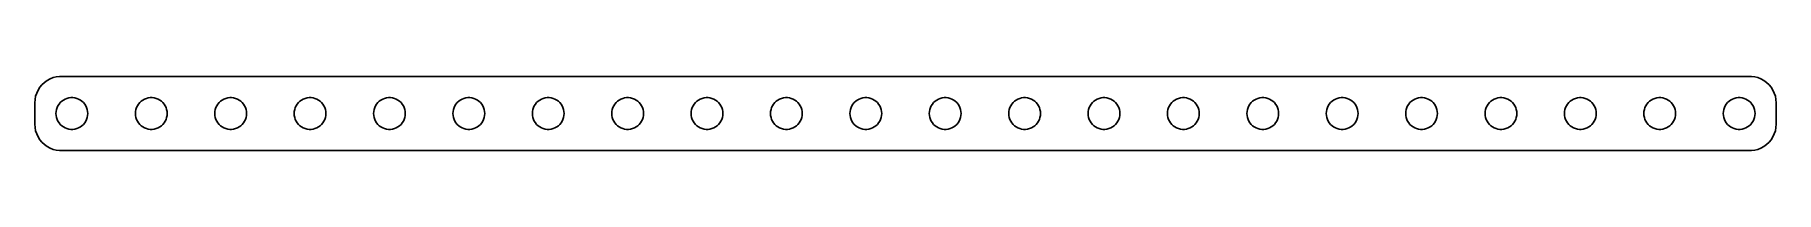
# Model space of a CAD drawing. Header units: metres. Extents: x -164 to 164, y 17 to 31.
import ezdxf

# ---------------------------------------------------------------- set-up
doc = ezdxf.new("R2010")
doc.units = ezdxf.units.M

msp = doc.modelspace()

# ---------------------------------------------------------------- linework, layer by layer
for p, q in [((-162.687, 29.8526), (-163.145, 29.4227)), ((-162.179, 30.2216), (-162.687, 29.8526)), ((-161.629, 30.5241), (-162.179, 30.2216)), ((-161.045, 30.7553), (-161.629, 30.5241)), ((-160.437, 30.9114), (-161.045, 30.7553)), ((-159.814, 30.9901), (-160.437, 30.9114)), ((159.814, 30.9901), (-159.814, 30.9901)), ((160.437, 30.9114), (159.814, 30.9901)), ((161.045, 30.7553), (160.437, 30.9114)), ((161.629, 30.5241), (161.045, 30.7553)), ((162.179, 30.2216), (161.629, 30.5241)), ((162.687, 29.8526), (162.179, 30.2216)), ((163.145, 29.4227), (162.687, 29.8526)), ((-164.461, 26.6267), (-164.5, 26)), ((-164.343, 27.2434), (-164.461, 26.6267)), ((-164.149, 27.8406), (-164.343, 27.2434)), ((-163.882, 28.4088), (-164.149, 27.8406)), ((-163.545, 28.9389), (-163.882, 28.4088)), ((-163.145, 29.4227), (-163.545, 28.9389)), ((-159.412, 26.3115), (-159.107, 26.533)), ((-159.107, 26.533), (-158.777, 26.7145)), ((-158.777, 26.7145), (-158.427, 26.8532)), ((-158.427, 26.8532), (-158.062, 26.9469)), ((-158.062, 26.9469), (-157.688, 26.9941)), ((-157.688, 26.9941), (-157.312, 26.9941)), ((-157.312, 26.9941), (-156.938, 26.9469)), ((-156.938, 26.9469), (-156.573, 26.8532)), ((-156.573, 26.8532), (-156.223, 26.7145)), ((-156.223, 26.7145), (-155.893, 26.533)), ((-155.893, 26.533), (-155.588, 26.3115)), ((-144.412, 26.3115), (-144.107, 26.533)), ((-144.107, 26.533), (-143.777, 26.7145)), ((-143.777, 26.7145), (-143.427, 26.8532)), ((-143.427, 26.8532), (-143.062, 26.9469)), ((-143.062, 26.9469), (-142.688, 26.9941)), ((-142.688, 26.9941), (-142.312, 26.9941)), ((-142.312, 26.9941), (-141.938, 26.9469)), ((-141.938, 26.9469), (-141.573, 26.8532)), ((-141.573, 26.8532), (-141.223, 26.7145)), ((-141.223, 26.7145), (-140.893, 26.533)), ((-140.893, 26.533), (-140.588, 26.3115)), ((-129.412, 26.3115), (-129.107, 26.533)), ((-129.107, 26.533), (-128.777, 26.7145)), ((-128.777, 26.7145), (-128.427, 26.8532)), ((-128.427, 26.8532), (-128.062, 26.9469)), ((-128.062, 26.9469), (-127.688, 26.9941)), ((-127.688, 26.9941), (-127.312, 26.9941)), ((-127.312, 26.9941), (-126.938, 26.9469)), ((-126.938, 26.9469), (-126.573, 26.8532)), ((-126.573, 26.8532), (-126.223, 26.7145)), ((-126.223, 26.7145), (-125.893, 26.533)), ((-125.893, 26.533), (-125.588, 26.3115)), ((-114.412, 26.3115), (-114.107, 26.533)), ((-114.107, 26.533), (-113.777, 26.7145)), ((-113.777, 26.7145), (-113.427, 26.8532)), ((-113.427, 26.8532), (-113.062, 26.9469)), ((-113.062, 26.9469), (-112.688, 26.9941)), ((-112.688, 26.9941), (-112.312, 26.9941)), ((-112.312, 26.9941), (-111.938, 26.9469)), ((-111.938, 26.9469), (-111.573, 26.8532)), ((-111.573, 26.8532), (-111.223, 26.7145)), ((-111.223, 26.7145), (-110.893, 26.533)), ((-110.893, 26.533), (-110.588, 26.3115)), ((-99.4123, 26.3115), (-99.1075, 26.533)), ((-99.1075, 26.533), (-98.7773, 26.7145)), ((-98.7773, 26.7145), (-98.427, 26.8532)), ((-98.427, 26.8532), (-98.0621, 26.9469)), ((-98.0621, 26.9469), (-97.6884, 26.9941)), ((-97.6884, 26.9941), (-97.3116, 26.9941)), ((-97.3116, 26.9941), (-96.9379, 26.9469)), ((-96.9379, 26.9469), (-96.573, 26.8532)), ((-96.573, 26.8532), (-96.2227, 26.7145)), ((-96.2227, 26.7145), (-95.8925, 26.533)), ((-95.8925, 26.533), (-95.5877, 26.3115)), ((-84.4123, 26.3115), (-84.1075, 26.533)), ((-84.1075, 26.533), (-83.7773, 26.7145)), ((-83.7773, 26.7145), (-83.427, 26.8532)), ((-83.427, 26.8532), (-83.0621, 26.9469)), ((-83.0621, 26.9469), (-82.6884, 26.9941)), ((-82.6884, 26.9941), (-82.3116, 26.9941)), ((-82.3116, 26.9941), (-81.9379, 26.9469)), ((-81.9379, 26.9469), (-81.573, 26.8532)), ((-81.573, 26.8532), (-81.2227, 26.7145)), ((-81.2227, 26.7145), (-80.8925, 26.533)), ((-80.8925, 26.533), (-80.5877, 26.3115)), ((-69.4123, 26.3115), (-69.1075, 26.533)), ((-69.1075, 26.533), (-68.7773, 26.7145)), ((-68.7773, 26.7145), (-68.427, 26.8532)), ((-68.427, 26.8532), (-68.0621, 26.9469)), ((-68.0621, 26.9469), (-67.6884, 26.9941)), ((-67.6884, 26.9941), (-67.3116, 26.9941)), ((-67.3116, 26.9941), (-66.9379, 26.9469)), ((-66.9379, 26.9469), (-66.573, 26.8532)), ((-66.573, 26.8532), (-66.2227, 26.7145)), ((-66.2227, 26.7145), (-65.8925, 26.533)), ((-65.8925, 26.533), (-65.5877, 26.3115)), ((-54.4123, 26.3115), (-54.1075, 26.533)), ((-54.1075, 26.533), (-53.7773, 26.7145)), ((-53.7773, 26.7145), (-53.427, 26.8532)), ((-53.427, 26.8532), (-53.0621, 26.9469)), ((-53.0621, 26.9469), (-52.6884, 26.9941)), ((-52.6884, 26.9941), (-52.3116, 26.9941)), ((-52.3116, 26.9941), (-51.9379, 26.9469)), ((-51.9379, 26.9469), (-51.5729, 26.8532)), ((-51.5729, 26.8532), (-51.2227, 26.7145)), ((-51.2227, 26.7145), (-50.8925, 26.533)), ((-50.8925, 26.533), (-50.5877, 26.3115)), ((-39.4123, 26.3115), (-39.1075, 26.533)), ((-39.1075, 26.533), (-38.7773, 26.7145)), ((-38.7773, 26.7145), (-38.427, 26.8532)), ((-38.427, 26.8532), (-38.0621, 26.9469)), ((-38.0621, 26.9469), (-37.6884, 26.9941)), ((-37.6884, 26.9941), (-37.3116, 26.9941)), ((-37.3116, 26.9941), (-36.9379, 26.9469)), ((-36.9379, 26.9469), (-36.5729, 26.8532)), ((-36.5729, 26.8532), (-36.2227, 26.7145)), ((-36.2227, 26.7145), (-35.8925, 26.533)), ((-35.8925, 26.533), (-35.5877, 26.3115)), ((-24.4123, 26.3115), (-24.1075, 26.533)), ((-24.1075, 26.533), (-23.7773, 26.7145)), ((-23.7773, 26.7145), (-23.427, 26.8532)), ((-23.427, 26.8532), (-23.0621, 26.9469)), ((-23.0621, 26.9469), (-22.6884, 26.9941)), ((-22.6884, 26.9941), (-22.3116, 26.9941)), ((-22.3116, 26.9941), (-21.9379, 26.9469)), ((-21.9379, 26.9469), (-21.5729, 26.8532)), ((-21.5729, 26.8532), (-21.2227, 26.7145)), ((-21.2227, 26.7145), (-20.8925, 26.533)), ((-20.8925, 26.533), (-20.5877, 26.3115)), ((-9.41226, 26.3115), (-9.10747, 26.533)), ((-9.10747, 26.533), (-8.77733, 26.7145)), ((-8.77733, 26.7145), (-8.42705, 26.8532)), ((-8.42705, 26.8532), (-8.06213, 26.9469)), ((-8.06213, 26.9469), (-7.68837, 26.9941)), ((-7.68837, 26.9941), (-7.31161, 26.9941)), ((-7.31161, 26.9941), (-6.93785, 26.9469)), ((-6.93785, 26.9469), (-6.57294, 26.8532)), ((-6.57294, 26.8532), (-6.22266, 26.7145)), ((-6.22266, 26.7145), (-5.89252, 26.533)), ((-5.89252, 26.533), (-5.58772, 26.3115)), ((5.58772, 26.3115), (5.89252, 26.533)), ((5.89252, 26.533), (6.22266, 26.7145)), ((6.22266, 26.7145), (6.57294, 26.8532)), ((6.57294, 26.8532), (6.93785, 26.9469)), ((6.93785, 26.9469), (7.31161, 26.9941)), ((7.31161, 26.9941), (7.68837, 26.9941)), ((7.68837, 26.9941), (8.06213, 26.9469)), ((8.06213, 26.9469), (8.42705, 26.8532)), ((8.42705, 26.8532), (8.77733, 26.7145)), ((8.77733, 26.7145), (9.10747, 26.533)), ((9.10747, 26.533), (9.41226, 26.3115)), ((20.5877, 26.3115), (20.8925, 26.533)), ((20.8925, 26.533), (21.2227, 26.7145)), ((21.2227, 26.7145), (21.5729, 26.8532)), ((21.5729, 26.8532), (21.9379, 26.9469)), ((21.9379, 26.9469), (22.3116, 26.9941)), ((22.3116, 26.9941), (22.6884, 26.9941)), ((22.6884, 26.9941), (23.0621, 26.9469)), ((23.0621, 26.9469), (23.427, 26.8532)), ((23.427, 26.8532), (23.7773, 26.7145)), ((23.7773, 26.7145), (24.1075, 26.533)), ((24.1075, 26.533), (24.4123, 26.3115)), ((35.5877, 26.3115), (35.8925, 26.533)), ((35.8925, 26.533), (36.2227, 26.7145)), ((36.2227, 26.7145), (36.5729, 26.8532)), ((36.5729, 26.8532), (36.9379, 26.9469)), ((36.9379, 26.9469), (37.3116, 26.9941)), ((37.3116, 26.9941), (37.6884, 26.9941)), ((37.6884, 26.9941), (38.0621, 26.9469)), ((38.0621, 26.9469), (38.427, 26.8532)), ((38.427, 26.8532), (38.7773, 26.7145)), ((38.7773, 26.7145), (39.1075, 26.533)), ((39.1075, 26.533), (39.4123, 26.3115)), ((50.5877, 26.3115), (50.8925, 26.533)), ((50.8925, 26.533), (51.2227, 26.7145)), ((51.2227, 26.7145), (51.5729, 26.8532)), ((51.5729, 26.8532), (51.9379, 26.9469)), ((51.9379, 26.9469), (52.3116, 26.9941)), ((52.3116, 26.9941), (52.6884, 26.9941)), ((52.6884, 26.9941), (53.0621, 26.9469)), ((53.0621, 26.9469), (53.427, 26.8532)), ((53.427, 26.8532), (53.7773, 26.7145)), ((53.7773, 26.7145), (54.1075, 26.533)), ((54.1075, 26.533), (54.4123, 26.3115)), ((65.5877, 26.3115), (65.8925, 26.533)), ((65.8925, 26.533), (66.2227, 26.7145)), ((66.2227, 26.7145), (66.573, 26.8532)), ((66.573, 26.8532), (66.9379, 26.9469)), ((66.9379, 26.9469), (67.3116, 26.9941)), ((67.3116, 26.9941), (67.6884, 26.9941)), ((67.6884, 26.9941), (68.0621, 26.9469)), ((68.0621, 26.9469), (68.427, 26.8532)), ((68.427, 26.8532), (68.7773, 26.7145)), ((68.7773, 26.7145), (69.1075, 26.533)), ((69.1075, 26.533), (69.4123, 26.3115)), ((80.5877, 26.3115), (80.8925, 26.533)), ((80.8925, 26.533), (81.2227, 26.7145)), ((81.2227, 26.7145), (81.573, 26.8532)), ((81.573, 26.8532), (81.9379, 26.9469)), ((81.9379, 26.9469), (82.3116, 26.9941)), ((82.3116, 26.9941), (82.6884, 26.9941)), ((82.6884, 26.9941), (83.0621, 26.9469)), ((83.0621, 26.9469), (83.427, 26.8532)), ((83.427, 26.8532), (83.7773, 26.7145)), ((83.7773, 26.7145), (84.1075, 26.533)), ((84.1075, 26.533), (84.4123, 26.3115)), ((95.5877, 26.3115), (95.8925, 26.533)), ((95.8925, 26.533), (96.2227, 26.7145)), ((96.2227, 26.7145), (96.573, 26.8532)), ((96.573, 26.8532), (96.9379, 26.9469)), ((96.9379, 26.9469), (97.3116, 26.9941)), ((97.3116, 26.9941), (97.6884, 26.9941)), ((97.6884, 26.9941), (98.0621, 26.9469)), ((98.0621, 26.9469), (98.427, 26.8532)), ((98.427, 26.8532), (98.7773, 26.7145)), ((98.7773, 26.7145), (99.1075, 26.533)), ((99.1075, 26.533), (99.4123, 26.3115)), ((110.588, 26.3115), (110.893, 26.533)), ((110.893, 26.533), (111.223, 26.7145)), ((111.223, 26.7145), (111.573, 26.8532)), ((111.573, 26.8532), (111.938, 26.9469)), ((111.938, 26.9469), (112.312, 26.9941)), ((112.312, 26.9941), (112.688, 26.9941)), ((112.688, 26.9941), (113.062, 26.9469)), ((113.062, 26.9469), (113.427, 26.8532)), ((113.427, 26.8532), (113.777, 26.7145)), ((113.777, 26.7145), (114.107, 26.533)), ((114.107, 26.533), (114.412, 26.3115)), ((125.588, 26.3115), (125.893, 26.533)), ((125.893, 26.533), (126.223, 26.7145)), ((126.223, 26.7145), (126.573, 26.8532)), ((126.573, 26.8532), (126.938, 26.9469)), ((126.938, 26.9469), (127.312, 26.9941)), ((127.312, 26.9941), (127.688, 26.9941)), ((127.688, 26.9941), (128.062, 26.9469)), ((128.062, 26.9469), (128.427, 26.8532)), ((128.427, 26.8532), (128.777, 26.7145)), ((128.777, 26.7145), (129.107, 26.533)), ((129.107, 26.533), (129.412, 26.3115)), ((140.588, 26.3115), (140.893, 26.533)), ((140.893, 26.533), (141.223, 26.7145)), ((141.223, 26.7145), (141.573, 26.8532)), ((141.573, 26.8532), (141.938, 26.9469)), ((141.938, 26.9469), (142.312, 26.9941)), ((142.312, 26.9941), (142.688, 26.9941)), ((142.688, 26.9941), (143.062, 26.9469)), ((143.062, 26.9469), (143.427, 26.8532)), ((143.427, 26.8532), (143.777, 26.7145)), ((143.777, 26.7145), (144.107, 26.533)), ((144.107, 26.533), (144.412, 26.3115)), ((155.588, 26.3115), (155.893, 26.533)), ((155.893, 26.533), (156.223, 26.7145)), ((156.223, 26.7145), (156.573, 26.8532)), ((156.573, 26.8532), (156.938, 26.9469)), ((156.938, 26.9469), (157.312, 26.9941)), ((157.312, 26.9941), (157.688, 26.9941)), ((157.688, 26.9941), (158.062, 26.9469)), ((158.062, 26.9469), (158.427, 26.8532)), ((158.427, 26.8532), (158.777, 26.7145)), ((158.777, 26.7145), (159.107, 26.533)), ((159.107, 26.533), (159.412, 26.3115)), ((163.545, 28.9389), (163.145, 29.4227)), ((163.882, 28.4088), (163.545, 28.9389)), ((164.149, 27.8406), (163.882, 28.4088)), ((164.343, 27.2434), (164.149, 27.8406)), ((164.461, 26.6267), (164.343, 27.2434)), ((164.5, 26), (164.461, 26.6267)), ((-164.5, 26), (-164.5, 22)), ((-160.5, 24), (-160.476, 24.376)), ((-160.476, 23.624), (-160.5, 24)), ((-160.476, 24.376), (-160.406, 24.7461)), ((-160.406, 23.2539), (-160.476, 23.624)), ((-160.406, 24.7461), (-160.289, 25.1044)), ((-160.289, 22.8956), (-160.406, 23.2539)), ((-160.289, 25.1044), (-160.129, 25.4453)), ((-160.129, 25.4453), (-159.927, 25.7634)), ((-159.927, 25.7634), (-159.687, 26.0536)), ((-159.687, 26.0536), (-159.412, 26.3115)), ((-155.588, 26.3115), (-155.313, 26.0536)), ((-155.313, 26.0536), (-155.073, 25.7634)), ((-155.073, 25.7634), (-154.871, 25.4453)), ((-154.871, 25.4453), (-154.711, 25.1044)), ((-154.711, 25.1044), (-154.594, 24.7461)), ((-154.594, 23.2539), (-154.711, 22.8956)), ((-154.594, 24.7461), (-154.524, 24.376)), ((-154.524, 23.624), (-154.594, 23.2539)), ((-154.524, 24.376), (-154.5, 24)), ((-154.5, 24), (-154.524, 23.624)), ((-145.5, 24), (-145.476, 24.376)), ((-145.476, 23.624), (-145.5, 24)), ((-145.476, 24.376), (-145.406, 24.7461)), ((-145.406, 23.2539), (-145.476, 23.624)), ((-145.406, 24.7461), (-145.289, 25.1044)), ((-145.289, 22.8956), (-145.406, 23.2539)), ((-145.289, 25.1044), (-145.129, 25.4453)), ((-145.129, 25.4453), (-144.927, 25.7634)), ((-144.927, 25.7634), (-144.687, 26.0536)), ((-144.687, 26.0536), (-144.412, 26.3115)), ((-140.588, 26.3115), (-140.313, 26.0536)), ((-140.313, 26.0536), (-140.073, 25.7634)), ((-140.073, 25.7634), (-139.871, 25.4453)), ((-139.871, 25.4453), (-139.711, 25.1044)), ((-139.711, 25.1044), (-139.594, 24.7461)), ((-139.594, 23.2539), (-139.711, 22.8956)), ((-139.594, 24.7461), (-139.524, 24.376)), ((-139.524, 23.624), (-139.594, 23.2539)), ((-139.524, 24.376), (-139.5, 24)), ((-139.5, 24), (-139.524, 23.624)), ((-130.5, 24), (-130.476, 24.376)), ((-130.476, 23.624), (-130.5, 24)), ((-130.476, 24.376), (-130.406, 24.7461)), ((-130.406, 23.2539), (-130.476, 23.624)), ((-130.406, 24.7461), (-130.289, 25.1044)), ((-130.289, 22.8956), (-130.406, 23.2539)), ((-130.289, 25.1044), (-130.129, 25.4453)), ((-130.129, 25.4453), (-129.927, 25.7634)), ((-129.927, 25.7634), (-129.687, 26.0536)), ((-129.687, 26.0536), (-129.412, 26.3115)), ((-125.588, 26.3115), (-125.313, 26.0536)), ((-125.313, 26.0536), (-125.073, 25.7634)), ((-125.073, 25.7634), (-124.871, 25.4453)), ((-124.871, 25.4453), (-124.711, 25.1044)), ((-124.711, 25.1044), (-124.594, 24.7461)), ((-124.594, 23.2539), (-124.711, 22.8956)), ((-124.594, 24.7461), (-124.524, 24.376)), ((-124.524, 23.624), (-124.594, 23.2539)), ((-124.524, 24.376), (-124.5, 24)), ((-124.5, 24), (-124.524, 23.624)), ((-115.5, 24), (-115.476, 24.376)), ((-115.476, 23.624), (-115.5, 24)), ((-115.476, 24.376), (-115.406, 24.7461)), ((-115.406, 23.2539), (-115.476, 23.624)), ((-115.406, 24.7461), (-115.289, 25.1044)), ((-115.289, 22.8956), (-115.406, 23.2539)), ((-115.289, 25.1044), (-115.129, 25.4453)), ((-115.129, 25.4453), (-114.927, 25.7634)), ((-114.927, 25.7634), (-114.687, 26.0536)), ((-114.687, 26.0536), (-114.412, 26.3115)), ((-110.588, 26.3115), (-110.313, 26.0536)), ((-110.313, 26.0536), (-110.073, 25.7634)), ((-110.073, 25.7634), (-109.871, 25.4453)), ((-109.871, 25.4453), (-109.711, 25.1044)), ((-109.711, 25.1044), (-109.594, 24.7461)), ((-109.594, 23.2539), (-109.711, 22.8956)), ((-109.594, 24.7461), (-109.524, 24.376)), ((-109.524, 23.624), (-109.594, 23.2539)), ((-109.524, 24.376), (-109.5, 24)), ((-109.5, 24), (-109.524, 23.624)), ((-100.5, 24), (-100.476, 24.376)), ((-100.476, 23.624), (-100.5, 24)), ((-100.476, 24.376), (-100.406, 24.7461)), ((-100.406, 23.2539), (-100.476, 23.624)), ((-100.406, 24.7461), (-100.289, 25.1044)), ((-100.289, 22.8956), (-100.406, 23.2539)), ((-100.289, 25.1044), (-100.129, 25.4453)), ((-100.129, 25.4453), (-99.927, 25.7634)), ((-99.927, 25.7634), (-99.6869, 26.0536)), ((-99.6869, 26.0536), (-99.4123, 26.3115)), ((-95.5877, 26.3115), (-95.3131, 26.0536)), ((-95.3131, 26.0536), (-95.073, 25.7634)), ((-95.073, 25.7634), (-94.8711, 25.4453)), ((-94.8711, 25.4453), (-94.7107, 25.1044)), ((-94.7107, 25.1044), (-94.5943, 24.7461)), ((-94.5943, 23.2539), (-94.7107, 22.8956)), ((-94.5943, 24.7461), (-94.5237, 24.376)), ((-94.5237, 23.624), (-94.5943, 23.2539)), ((-94.5237, 24.376), (-94.5, 24)), ((-94.5, 24), (-94.5237, 23.624)), ((-85.5, 24), (-85.4763, 24.376)), ((-85.4763, 23.624), (-85.5, 24)), ((-85.4763, 24.376), (-85.4057, 24.7461)), ((-85.4057, 23.2539), (-85.4763, 23.624)), ((-85.4057, 24.7461), (-85.2893, 25.1044)), ((-85.2893, 22.8956), (-85.4057, 23.2539)), ((-85.2893, 25.1044), (-85.1289, 25.4453)), ((-85.1289, 25.4453), (-84.927, 25.7634)), ((-84.927, 25.7634), (-84.6869, 26.0536)), ((-84.6869, 26.0536), (-84.4123, 26.3115)), ((-80.5877, 26.3115), (-80.3131, 26.0536)), ((-80.3131, 26.0536), (-80.073, 25.7634)), ((-80.073, 25.7634), (-79.8711, 25.4453)), ((-79.8711, 25.4453), (-79.7107, 25.1044)), ((-79.7107, 25.1044), (-79.5943, 24.7461)), ((-79.5943, 23.2539), (-79.7107, 22.8956)), ((-79.5943, 24.7461), (-79.5237, 24.376)), ((-79.5237, 23.624), (-79.5943, 23.2539)), ((-79.5237, 24.376), (-79.5, 24)), ((-79.5, 24), (-79.5237, 23.624)), ((-70.5, 24), (-70.4763, 24.376)), ((-70.4763, 23.624), (-70.5, 24)), ((-70.4763, 24.376), (-70.4057, 24.7461)), ((-70.4057, 23.2539), (-70.4763, 23.624)), ((-70.4057, 24.7461), (-70.2893, 25.1044)), ((-70.2893, 22.8956), (-70.4057, 23.2539)), ((-70.2893, 25.1044), (-70.1289, 25.4453)), ((-70.1289, 25.4453), (-69.927, 25.7634)), ((-69.927, 25.7634), (-69.6869, 26.0536)), ((-69.6869, 26.0536), (-69.4123, 26.3115)), ((-65.5877, 26.3115), (-65.3131, 26.0536)), ((-65.3131, 26.0536), (-65.073, 25.7634)), ((-65.073, 25.7634), (-64.8711, 25.4453)), ((-64.8711, 25.4453), (-64.7107, 25.1044)), ((-64.7107, 25.1044), (-64.5943, 24.7461)), ((-64.5943, 23.2539), (-64.7107, 22.8956)), ((-64.5943, 24.7461), (-64.5237, 24.376)), ((-64.5237, 23.624), (-64.5943, 23.2539)), ((-64.5237, 24.376), (-64.5, 24)), ((-64.5, 24), (-64.5237, 23.624)), ((-55.5, 24), (-55.4763, 24.376)), ((-55.4763, 23.624), (-55.5, 24)), ((-55.4763, 24.376), (-55.4057, 24.7461)), ((-55.4057, 23.2539), (-55.4763, 23.624)), ((-55.4057, 24.7461), (-55.2893, 25.1044)), ((-55.2893, 22.8956), (-55.4057, 23.2539)), ((-55.2893, 25.1044), (-55.1289, 25.4453)), ((-55.1289, 25.4453), (-54.927, 25.7634)), ((-54.927, 25.7634), (-54.6869, 26.0536)), ((-54.6869, 26.0536), (-54.4123, 26.3115)), ((-50.5877, 26.3115), (-50.3131, 26.0536)), ((-50.3131, 26.0536), (-50.0729, 25.7634)), ((-50.0729, 25.7634), (-49.8711, 25.4453)), ((-49.8711, 25.4453), (-49.7107, 25.1044)), ((-49.7107, 25.1044), (-49.5942, 24.7461)), ((-49.5942, 23.2539), (-49.7107, 22.8956)), ((-49.5942, 24.7461), (-49.5237, 24.376)), ((-49.5237, 23.624), (-49.5942, 23.2539)), ((-49.5237, 24.376), (-49.5, 24)), ((-49.5, 24), (-49.5237, 23.624)), ((-40.5, 24), (-40.4763, 24.376)), ((-40.4763, 23.624), (-40.5, 24)), ((-40.4763, 24.376), (-40.4057, 24.7461)), ((-40.4057, 23.2539), (-40.4763, 23.624)), ((-40.4057, 24.7461), (-40.2893, 25.1044)), ((-40.2893, 22.8956), (-40.4057, 23.2539)), ((-40.2893, 25.1044), (-40.1289, 25.4453)), ((-40.1289, 25.4453), (-39.927, 25.7634)), ((-39.927, 25.7634), (-39.6869, 26.0536)), ((-39.6869, 26.0536), (-39.4123, 26.3115)), ((-35.5877, 26.3115), (-35.3131, 26.0536)), ((-35.3131, 26.0536), (-35.0729, 25.7634)), ((-35.0729, 25.7634), (-34.8711, 25.4453)), ((-34.8711, 25.4453), (-34.7107, 25.1044)), ((-34.7107, 25.1044), (-34.5942, 24.7461)), ((-34.5942, 23.2539), (-34.7107, 22.8956)), ((-34.5942, 24.7461), (-34.5237, 24.376)), ((-34.5237, 23.624), (-34.5942, 23.2539)), ((-34.5237, 24.376), (-34.5, 24)), ((-34.5, 24), (-34.5237, 23.624)), ((-25.5, 24), (-25.4763, 24.376)), ((-25.4763, 23.624), (-25.5, 24)), ((-25.4763, 24.376), (-25.4057, 24.7461)), ((-25.4057, 23.2539), (-25.4763, 23.624)), ((-25.4057, 24.7461), (-25.2893, 25.1044)), ((-25.2893, 22.8956), (-25.4057, 23.2539)), ((-25.2893, 25.1044), (-25.1289, 25.4453)), ((-25.1289, 25.4453), (-24.927, 25.7634)), ((-24.927, 25.7634), (-24.6869, 26.0536)), ((-24.6869, 26.0536), (-24.4123, 26.3115)), ((-20.5877, 26.3115), (-20.3131, 26.0536)), ((-20.3131, 26.0536), (-20.0729, 25.7634)), ((-20.0729, 25.7634), (-19.8711, 25.4453)), ((-19.8711, 25.4453), (-19.7107, 25.1044)), ((-19.7107, 25.1044), (-19.5942, 24.7461)), ((-19.5942, 23.2539), (-19.7107, 22.8956)), ((-19.5942, 24.7461), (-19.5237, 24.376)), ((-19.5237, 23.624), (-19.5942, 23.2539)), ((-19.5237, 24.376), (-19.5, 24)), ((-19.5, 24), (-19.5237, 23.624)), ((-10.5, 24), (-10.4763, 24.376)), ((-10.4763, 23.624), (-10.5, 24)), ((-10.4763, 24.376), (-10.4057, 24.7461)), ((-10.4057, 23.2539), (-10.4763, 23.624)), ((-10.4057, 24.7461), (-10.2893, 25.1044)), ((-10.2893, 22.8956), (-10.4057, 23.2539)), ((-10.2893, 25.1044), (-10.1289, 25.4453)), ((-10.1289, 25.4453), (-9.92705, 25.7634)), ((-9.92705, 25.7634), (-9.6869, 26.0536)), ((-9.6869, 26.0536), (-9.41226, 26.3115)), ((-5.58772, 26.3115), (-5.31308, 26.0536)), ((-5.31308, 26.0536), (-5.07294, 25.7634)), ((-5.07294, 25.7634), (-4.87108, 25.4453)), ((-4.87108, 25.4453), (-4.71066, 25.1044)), ((-4.71066, 25.1044), (-4.59424, 24.7461)), ((-4.59424, 23.2539), (-4.71066, 22.8956)), ((-4.59424, 24.7461), (-4.52365, 24.376)), ((-4.52365, 23.624), (-4.59424, 23.2539)), ((-4.52365, 24.376), (-4.5, 24)), ((-4.5, 24), (-4.52365, 23.624)), ((4.5, 24), (4.52365, 24.376)), ((4.52365, 23.624), (4.5, 24)), ((4.52365, 24.376), (4.59424, 24.7461)), ((4.59424, 23.2539), (4.52365, 23.624)), ((4.59424, 24.7461), (4.71066, 25.1044)), ((4.71066, 22.8956), (4.59424, 23.2539)), ((4.71066, 25.1044), (4.87108, 25.4453)), ((4.87108, 25.4453), (5.07294, 25.7634)), ((5.07294, 25.7634), (5.31308, 26.0536)), ((5.31308, 26.0536), (5.58772, 26.3115)), ((9.41226, 26.3115), (9.6869, 26.0536)), ((9.6869, 26.0536), (9.92705, 25.7634)), ((9.92705, 25.7634), (10.1289, 25.4453)), ((10.1289, 25.4453), (10.2893, 25.1044)), ((10.2893, 25.1044), (10.4057, 24.7461)), ((10.4057, 23.2539), (10.2893, 22.8956)), ((10.4057, 24.7461), (10.4763, 24.376)), ((10.4763, 23.624), (10.4057, 23.2539)), ((10.4763, 24.376), (10.5, 24)), ((10.5, 24), (10.4763, 23.624)), ((19.5, 24), (19.5237, 24.376)), ((19.5237, 23.624), (19.5, 24)), ((19.5237, 24.376), (19.5942, 24.7461)), ((19.5942, 23.2539), (19.5237, 23.624)), ((19.5942, 24.7461), (19.7107, 25.1044)), ((19.7107, 22.8956), (19.5942, 23.2539)), ((19.7107, 25.1044), (19.8711, 25.4453)), ((19.8711, 25.4453), (20.0729, 25.7634)), ((20.0729, 25.7634), (20.3131, 26.0536)), ((20.3131, 26.0536), (20.5877, 26.3115)), ((24.4123, 26.3115), (24.6869, 26.0536)), ((24.6869, 26.0536), (24.927, 25.7634)), ((24.927, 25.7634), (25.1289, 25.4453)), ((25.1289, 25.4453), (25.2893, 25.1044)), ((25.2893, 25.1044), (25.4057, 24.7461)), ((25.4057, 23.2539), (25.2893, 22.8956)), ((25.4057, 24.7461), (25.4763, 24.376)), ((25.4763, 23.624), (25.4057, 23.2539)), ((25.4763, 24.376), (25.5, 24)), ((25.5, 24), (25.4763, 23.624)), ((34.5, 24), (34.5237, 24.376)), ((34.5237, 23.624), (34.5, 24)), ((34.5237, 24.376), (34.5942, 24.7461)), ((34.5942, 23.2539), (34.5237, 23.624)), ((34.5942, 24.7461), (34.7107, 25.1044)), ((34.7107, 22.8956), (34.5942, 23.2539)), ((34.7107, 25.1044), (34.8711, 25.4453)), ((34.8711, 25.4453), (35.0729, 25.7634)), ((35.0729, 25.7634), (35.3131, 26.0536)), ((35.3131, 26.0536), (35.5877, 26.3115)), ((39.4123, 26.3115), (39.6869, 26.0536)), ((39.6869, 26.0536), (39.927, 25.7634)), ((39.927, 25.7634), (40.1289, 25.4453)), ((40.1289, 25.4453), (40.2893, 25.1044)), ((40.2893, 25.1044), (40.4057, 24.7461)), ((40.4057, 23.2539), (40.2893, 22.8956)), ((40.4057, 24.7461), (40.4763, 24.376)), ((40.4763, 23.624), (40.4057, 23.2539)), ((40.4763, 24.376), (40.5, 24)), ((40.5, 24), (40.4763, 23.624)), ((49.5, 24), (49.5237, 24.376)), ((49.5237, 23.624), (49.5, 24)), ((49.5237, 24.376), (49.5942, 24.7461)), ((49.5942, 23.2539), (49.5237, 23.624)), ((49.5942, 24.7461), (49.7107, 25.1044)), ((49.7107, 22.8956), (49.5942, 23.2539)), ((49.7107, 25.1044), (49.8711, 25.4453)), ((49.8711, 25.4453), (50.0729, 25.7634)), ((50.0729, 25.7634), (50.3131, 26.0536)), ((50.3131, 26.0536), (50.5877, 26.3115)), ((54.4123, 26.3115), (54.6869, 26.0536)), ((54.6869, 26.0536), (54.927, 25.7634)), ((54.927, 25.7634), (55.1289, 25.4453)), ((55.1289, 25.4453), (55.2893, 25.1044)), ((55.2893, 25.1044), (55.4057, 24.7461)), ((55.4057, 23.2539), (55.2893, 22.8956)), ((55.4057, 24.7461), (55.4763, 24.376)), ((55.4763, 23.624), (55.4057, 23.2539)), ((55.4763, 24.376), (55.5, 24)), ((55.5, 24), (55.4763, 23.624)), ((64.5, 24), (64.5237, 24.376)), ((64.5237, 23.624), (64.5, 24)), ((64.5237, 24.376), (64.5943, 24.7461)), ((64.5943, 23.2539), (64.5237, 23.624)), ((64.5943, 24.7461), (64.7107, 25.1044)), ((64.7107, 22.8956), (64.5943, 23.2539)), ((64.7107, 25.1044), (64.8711, 25.4453)), ((64.8711, 25.4453), (65.073, 25.7634)), ((65.073, 25.7634), (65.3131, 26.0536)), ((65.3131, 26.0536), (65.5877, 26.3115)), ((69.4123, 26.3115), (69.6869, 26.0536)), ((69.6869, 26.0536), (69.927, 25.7634)), ((69.927, 25.7634), (70.1289, 25.4453)), ((70.1289, 25.4453), (70.2893, 25.1044)), ((70.2893, 25.1044), (70.4057, 24.7461)), ((70.4057, 23.2539), (70.2893, 22.8956)), ((70.4057, 24.7461), (70.4763, 24.376)), ((70.4763, 23.624), (70.4057, 23.2539)), ((70.4763, 24.376), (70.5, 24)), ((70.5, 24), (70.4763, 23.624)), ((79.5, 24), (79.5237, 24.376)), ((79.5237, 23.624), (79.5, 24)), ((79.5237, 24.376), (79.5943, 24.7461)), ((79.5943, 23.2539), (79.5237, 23.624)), ((79.5943, 24.7461), (79.7107, 25.1044)), ((79.7107, 22.8956), (79.5943, 23.2539)), ((79.7107, 25.1044), (79.8711, 25.4453)), ((79.8711, 25.4453), (80.073, 25.7634)), ((80.073, 25.7634), (80.3131, 26.0536)), ((80.3131, 26.0536), (80.5877, 26.3115)), ((84.4123, 26.3115), (84.6869, 26.0536)), ((84.6869, 26.0536), (84.927, 25.7634)), ((84.927, 25.7634), (85.1289, 25.4453)), ((85.1289, 25.4453), (85.2893, 25.1044)), ((85.2893, 25.1044), (85.4057, 24.7461)), ((85.4057, 23.2539), (85.2893, 22.8956)), ((85.4057, 24.7461), (85.4763, 24.376)), ((85.4763, 23.624), (85.4057, 23.2539)), ((85.4763, 24.376), (85.5, 24)), ((85.5, 24), (85.4763, 23.624)), ((94.5, 24), (94.5237, 24.376)), ((94.5237, 23.624), (94.5, 24)), ((94.5237, 24.376), (94.5943, 24.7461)), ((94.5943, 23.2539), (94.5237, 23.624)), ((94.5943, 24.7461), (94.7107, 25.1044)), ((94.7107, 22.8956), (94.5943, 23.2539)), ((94.7107, 25.1044), (94.8711, 25.4453)), ((94.8711, 25.4453), (95.073, 25.7634)), ((95.073, 25.7634), (95.3131, 26.0536)), ((95.3131, 26.0536), (95.5877, 26.3115)), ((99.4123, 26.3115), (99.6869, 26.0536)), ((99.6869, 26.0536), (99.927, 25.7634)), ((99.927, 25.7634), (100.129, 25.4453)), ((100.129, 25.4453), (100.289, 25.1044)), ((100.289, 25.1044), (100.406, 24.7461)), ((100.406, 23.2539), (100.289, 22.8956)), ((100.406, 24.7461), (100.476, 24.376)), ((100.476, 23.624), (100.406, 23.2539)), ((100.476, 24.376), (100.5, 24)), ((100.5, 24), (100.476, 23.624)), ((109.5, 24), (109.524, 24.376)), ((109.524, 23.624), (109.5, 24)), ((109.524, 24.376), (109.594, 24.7461)), ((109.594, 23.2539), (109.524, 23.624)), ((109.594, 24.7461), (109.711, 25.1044)), ((109.711, 22.8956), (109.594, 23.2539)), ((109.711, 25.1044), (109.871, 25.4453)), ((109.871, 25.4453), (110.073, 25.7634)), ((110.073, 25.7634), (110.313, 26.0536)), ((110.313, 26.0536), (110.588, 26.3115)), ((114.412, 26.3115), (114.687, 26.0536)), ((114.687, 26.0536), (114.927, 25.7634)), ((114.927, 25.7634), (115.129, 25.4453)), ((115.129, 25.4453), (115.289, 25.1044)), ((115.289, 25.1044), (115.406, 24.7461)), ((115.406, 23.2539), (115.289, 22.8956)), ((115.406, 24.7461), (115.476, 24.376)), ((115.476, 23.624), (115.406, 23.2539)), ((115.476, 24.376), (115.5, 24)), ((115.5, 24), (115.476, 23.624)), ((124.5, 24), (124.524, 24.376)), ((124.524, 23.624), (124.5, 24)), ((124.524, 24.376), (124.594, 24.7461)), ((124.594, 23.2539), (124.524, 23.624)), ((124.594, 24.7461), (124.711, 25.1044)), ((124.711, 22.8956), (124.594, 23.2539)), ((124.711, 25.1044), (124.871, 25.4453)), ((124.871, 25.4453), (125.073, 25.7634)), ((125.073, 25.7634), (125.313, 26.0536)), ((125.313, 26.0536), (125.588, 26.3115)), ((129.412, 26.3115), (129.687, 26.0536)), ((129.687, 26.0536), (129.927, 25.7634)), ((129.927, 25.7634), (130.129, 25.4453)), ((130.129, 25.4453), (130.289, 25.1044)), ((130.289, 25.1044), (130.406, 24.7461)), ((130.406, 23.2539), (130.289, 22.8956)), ((130.406, 24.7461), (130.476, 24.376)), ((130.476, 23.624), (130.406, 23.2539)), ((130.476, 24.376), (130.5, 24)), ((130.5, 24), (130.476, 23.624)), ((139.5, 24), (139.524, 24.376)), ((139.524, 23.624), (139.5, 24)), ((139.524, 24.376), (139.594, 24.7461)), ((139.594, 23.2539), (139.524, 23.624)), ((139.594, 24.7461), (139.711, 25.1044)), ((139.711, 22.8956), (139.594, 23.2539)), ((139.711, 25.1044), (139.871, 25.4453)), ((139.871, 25.4453), (140.073, 25.7634)), ((140.073, 25.7634), (140.313, 26.0536)), ((140.313, 26.0536), (140.588, 26.3115)), ((144.412, 26.3115), (144.687, 26.0536)), ((144.687, 26.0536), (144.927, 25.7634)), ((144.927, 25.7634), (145.129, 25.4453)), ((145.129, 25.4453), (145.289, 25.1044)), ((145.289, 25.1044), (145.406, 24.7461)), ((145.406, 23.2539), (145.289, 22.8956)), ((145.406, 24.7461), (145.476, 24.376)), ((145.476, 23.624), (145.406, 23.2539)), ((145.476, 24.376), (145.5, 24)), ((145.5, 24), (145.476, 23.624)), ((154.5, 24), (154.524, 24.376)), ((154.524, 23.624), (154.5, 24)), ((154.524, 24.376), (154.594, 24.7461)), ((154.594, 23.2539), (154.524, 23.624)), ((154.594, 24.7461), (154.711, 25.1044)), ((154.711, 22.8956), (154.594, 23.2539)), ((154.711, 25.1044), (154.871, 25.4453)), ((154.871, 25.4453), (155.073, 25.7634)), ((155.073, 25.7634), (155.313, 26.0536)), ((155.313, 26.0536), (155.588, 26.3115)), ((159.412, 26.3115), (159.687, 26.0536)), ((159.687, 26.0536), (159.927, 25.7634)), ((159.927, 25.7634), (160.129, 25.4453)), ((160.129, 25.4453), (160.289, 25.1044)), ((160.289, 25.1044), (160.406, 24.7461)), ((160.406, 23.2539), (160.289, 22.8956)), ((160.406, 24.7461), (160.476, 24.376)), ((160.476, 23.624), (160.406, 23.2539)), ((160.476, 24.376), (160.5, 24)), ((160.5, 24), (160.476, 23.624)), ((164.5, 22), (164.5, 26)), ((-164.5, 22), (-164.461, 21.3733)), ((-164.461, 21.3733), (-164.343, 20.7566)), ((-164.343, 20.7566), (-164.149, 20.1594)), ((-164.149, 20.1594), (-163.882, 19.5912)), ((-160.129, 22.5547), (-160.289, 22.8956)), ((-159.927, 22.2366), (-160.129, 22.5547)), ((-159.687, 21.9464), (-159.927, 22.2366)), ((-159.412, 21.6885), (-159.687, 21.9464)), ((-159.107, 21.467), (-159.412, 21.6885)), ((-158.777, 21.2855), (-159.107, 21.467)), ((-158.427, 21.1468), (-158.777, 21.2855)), ((-158.062, 21.0531), (-158.427, 21.1468)), ((-157.688, 21.0059), (-158.062, 21.0531)), ((-157.312, 21.0059), (-157.688, 21.0059)), ((-156.938, 21.0531), (-157.312, 21.0059)), ((-156.573, 21.1468), (-156.938, 21.0531)), ((-156.223, 21.2855), (-156.573, 21.1468)), ((-155.893, 21.467), (-156.223, 21.2855)), ((-155.588, 21.6885), (-155.893, 21.467)), ((-155.313, 21.9464), (-155.588, 21.6885)), ((-155.073, 22.2366), (-155.313, 21.9464)), ((-154.871, 22.5547), (-155.073, 22.2366)), ((-154.711, 22.8956), (-154.871, 22.5547)), ((-145.129, 22.5547), (-145.289, 22.8956)), ((-144.927, 22.2366), (-145.129, 22.5547)), ((-144.687, 21.9464), (-144.927, 22.2366)), ((-144.412, 21.6885), (-144.687, 21.9464)), ((-144.107, 21.467), (-144.412, 21.6885)), ((-143.777, 21.2855), (-144.107, 21.467)), ((-143.427, 21.1468), (-143.777, 21.2855)), ((-143.062, 21.0531), (-143.427, 21.1468)), ((-142.688, 21.0059), (-143.062, 21.0531)), ((-142.312, 21.0059), (-142.688, 21.0059)), ((-141.938, 21.0531), (-142.312, 21.0059)), ((-141.573, 21.1468), (-141.938, 21.0531)), ((-141.223, 21.2855), (-141.573, 21.1468)), ((-140.893, 21.467), (-141.223, 21.2855)), ((-140.588, 21.6885), (-140.893, 21.467)), ((-140.313, 21.9464), (-140.588, 21.6885)), ((-140.073, 22.2366), (-140.313, 21.9464)), ((-139.871, 22.5547), (-140.073, 22.2366)), ((-139.711, 22.8956), (-139.871, 22.5547)), ((-130.129, 22.5547), (-130.289, 22.8956)), ((-129.927, 22.2366), (-130.129, 22.5547)), ((-129.687, 21.9464), (-129.927, 22.2366)), ((-129.412, 21.6885), (-129.687, 21.9464)), ((-129.107, 21.467), (-129.412, 21.6885)), ((-128.777, 21.2855), (-129.107, 21.467)), ((-128.427, 21.1468), (-128.777, 21.2855)), ((-128.062, 21.0531), (-128.427, 21.1468)), ((-127.688, 21.0059), (-128.062, 21.0531)), ((-127.312, 21.0059), (-127.688, 21.0059)), ((-126.938, 21.0531), (-127.312, 21.0059)), ((-126.573, 21.1468), (-126.938, 21.0531)), ((-126.223, 21.2855), (-126.573, 21.1468)), ((-125.893, 21.467), (-126.223, 21.2855)), ((-125.588, 21.6885), (-125.893, 21.467)), ((-125.313, 21.9464), (-125.588, 21.6885)), ((-125.073, 22.2366), (-125.313, 21.9464)), ((-124.871, 22.5547), (-125.073, 22.2366)), ((-124.711, 22.8956), (-124.871, 22.5547)), ((-115.129, 22.5547), (-115.289, 22.8956)), ((-114.927, 22.2366), (-115.129, 22.5547)), ((-114.687, 21.9464), (-114.927, 22.2366)), ((-114.412, 21.6885), (-114.687, 21.9464)), ((-114.107, 21.467), (-114.412, 21.6885)), ((-113.777, 21.2855), (-114.107, 21.467)), ((-113.427, 21.1468), (-113.777, 21.2855)), ((-113.062, 21.0531), (-113.427, 21.1468)), ((-112.688, 21.0059), (-113.062, 21.0531)), ((-112.312, 21.0059), (-112.688, 21.0059)), ((-111.938, 21.0531), (-112.312, 21.0059)), ((-111.573, 21.1468), (-111.938, 21.0531)), ((-111.223, 21.2855), (-111.573, 21.1468)), ((-110.893, 21.467), (-111.223, 21.2855)), ((-110.588, 21.6885), (-110.893, 21.467)), ((-110.313, 21.9464), (-110.588, 21.6885)), ((-110.073, 22.2366), (-110.313, 21.9464)), ((-109.871, 22.5547), (-110.073, 22.2366)), ((-109.711, 22.8956), (-109.871, 22.5547)), ((-100.129, 22.5547), (-100.289, 22.8956)), ((-99.927, 22.2366), (-100.129, 22.5547)), ((-99.6869, 21.9464), (-99.927, 22.2366)), ((-99.4123, 21.6885), (-99.6869, 21.9464)), ((-99.1075, 21.467), (-99.4123, 21.6885)), ((-98.7773, 21.2855), (-99.1075, 21.467)), ((-98.427, 21.1468), (-98.7773, 21.2855)), ((-98.0621, 21.0531), (-98.427, 21.1468)), ((-97.6884, 21.0059), (-98.0621, 21.0531)), ((-97.3116, 21.0059), (-97.6884, 21.0059)), ((-96.9379, 21.0531), (-97.3116, 21.0059)), ((-96.573, 21.1468), (-96.9379, 21.0531)), ((-96.2227, 21.2855), (-96.573, 21.1468)), ((-95.8925, 21.467), (-96.2227, 21.2855)), ((-95.5877, 21.6885), (-95.8925, 21.467)), ((-95.3131, 21.9464), (-95.5877, 21.6885)), ((-95.073, 22.2366), (-95.3131, 21.9464)), ((-94.8711, 22.5547), (-95.073, 22.2366)), ((-94.7107, 22.8956), (-94.8711, 22.5547)), ((-85.1289, 22.5547), (-85.2893, 22.8956)), ((-84.927, 22.2366), (-85.1289, 22.5547)), ((-84.6869, 21.9464), (-84.927, 22.2366)), ((-84.4123, 21.6885), (-84.6869, 21.9464)), ((-84.1075, 21.467), (-84.4123, 21.6885)), ((-83.7773, 21.2855), (-84.1075, 21.467)), ((-83.427, 21.1468), (-83.7773, 21.2855)), ((-83.0621, 21.0531), (-83.427, 21.1468)), ((-82.6884, 21.0059), (-83.0621, 21.0531)), ((-82.3116, 21.0059), (-82.6884, 21.0059)), ((-81.9379, 21.0531), (-82.3116, 21.0059)), ((-81.573, 21.1468), (-81.9379, 21.0531)), ((-81.2227, 21.2855), (-81.573, 21.1468)), ((-80.8925, 21.467), (-81.2227, 21.2855)), ((-80.5877, 21.6885), (-80.8925, 21.467)), ((-80.3131, 21.9464), (-80.5877, 21.6885)), ((-80.073, 22.2366), (-80.3131, 21.9464)), ((-79.8711, 22.5547), (-80.073, 22.2366)), ((-79.7107, 22.8956), (-79.8711, 22.5547)), ((-70.1289, 22.5547), (-70.2893, 22.8956)), ((-69.927, 22.2366), (-70.1289, 22.5547)), ((-69.6869, 21.9464), (-69.927, 22.2366)), ((-69.4123, 21.6885), (-69.6869, 21.9464)), ((-69.1075, 21.467), (-69.4123, 21.6885)), ((-68.7773, 21.2855), (-69.1075, 21.467)), ((-68.427, 21.1468), (-68.7773, 21.2855)), ((-68.0621, 21.0531), (-68.427, 21.1468)), ((-67.6884, 21.0059), (-68.0621, 21.0531)), ((-67.3116, 21.0059), (-67.6884, 21.0059)), ((-66.9379, 21.0531), (-67.3116, 21.0059)), ((-66.573, 21.1468), (-66.9379, 21.0531)), ((-66.2227, 21.2855), (-66.573, 21.1468)), ((-65.8925, 21.467), (-66.2227, 21.2855)), ((-65.5877, 21.6885), (-65.8925, 21.467)), ((-65.3131, 21.9464), (-65.5877, 21.6885)), ((-65.073, 22.2366), (-65.3131, 21.9464)), ((-64.8711, 22.5547), (-65.073, 22.2366)), ((-64.7107, 22.8956), (-64.8711, 22.5547)), ((-55.1289, 22.5547), (-55.2893, 22.8956)), ((-54.927, 22.2366), (-55.1289, 22.5547)), ((-54.6869, 21.9464), (-54.927, 22.2366)), ((-54.4123, 21.6885), (-54.6869, 21.9464)), ((-54.1075, 21.467), (-54.4123, 21.6885)), ((-53.7773, 21.2855), (-54.1075, 21.467)), ((-53.427, 21.1468), (-53.7773, 21.2855)), ((-53.0621, 21.0531), (-53.427, 21.1468)), ((-52.6884, 21.0059), (-53.0621, 21.0531)), ((-52.3116, 21.0059), (-52.6884, 21.0059)), ((-51.9379, 21.0531), (-52.3116, 21.0059)), ((-51.5729, 21.1468), (-51.9379, 21.0531)), ((-51.2227, 21.2855), (-51.5729, 21.1468)), ((-50.8925, 21.467), (-51.2227, 21.2855)), ((-50.5877, 21.6885), (-50.8925, 21.467)), ((-50.3131, 21.9464), (-50.5877, 21.6885)), ((-50.0729, 22.2366), (-50.3131, 21.9464)), ((-49.8711, 22.5547), (-50.0729, 22.2366)), ((-49.7107, 22.8956), (-49.8711, 22.5547)), ((-40.1289, 22.5547), (-40.2893, 22.8956)), ((-39.927, 22.2366), (-40.1289, 22.5547)), ((-39.6869, 21.9464), (-39.927, 22.2366)), ((-39.4123, 21.6885), (-39.6869, 21.9464)), ((-39.1075, 21.467), (-39.4123, 21.6885)), ((-38.7773, 21.2855), (-39.1075, 21.467)), ((-38.427, 21.1468), (-38.7773, 21.2855)), ((-38.0621, 21.0531), (-38.427, 21.1468)), ((-37.6884, 21.0059), (-38.0621, 21.0531)), ((-37.3116, 21.0059), (-37.6884, 21.0059)), ((-36.9379, 21.0531), (-37.3116, 21.0059)), ((-36.5729, 21.1468), (-36.9379, 21.0531)), ((-36.2227, 21.2855), (-36.5729, 21.1468)), ((-35.8925, 21.467), (-36.2227, 21.2855)), ((-35.5877, 21.6885), (-35.8925, 21.467)), ((-35.3131, 21.9464), (-35.5877, 21.6885)), ((-35.0729, 22.2366), (-35.3131, 21.9464)), ((-34.8711, 22.5547), (-35.0729, 22.2366)), ((-34.7107, 22.8956), (-34.8711, 22.5547)), ((-25.1289, 22.5547), (-25.2893, 22.8956)), ((-24.927, 22.2366), (-25.1289, 22.5547)), ((-24.6869, 21.9464), (-24.927, 22.2366)), ((-24.4123, 21.6885), (-24.6869, 21.9464)), ((-24.1075, 21.467), (-24.4123, 21.6885)), ((-23.7773, 21.2855), (-24.1075, 21.467)), ((-23.427, 21.1468), (-23.7773, 21.2855)), ((-23.0621, 21.0531), (-23.427, 21.1468)), ((-22.6884, 21.0059), (-23.0621, 21.0531)), ((-22.3116, 21.0059), (-22.6884, 21.0059)), ((-21.9379, 21.0531), (-22.3116, 21.0059)), ((-21.5729, 21.1468), (-21.9379, 21.0531)), ((-21.2227, 21.2855), (-21.5729, 21.1468)), ((-20.8925, 21.467), (-21.2227, 21.2855)), ((-20.5877, 21.6885), (-20.8925, 21.467)), ((-20.3131, 21.9464), (-20.5877, 21.6885)), ((-20.0729, 22.2366), (-20.3131, 21.9464)), ((-19.8711, 22.5547), (-20.0729, 22.2366)), ((-19.7107, 22.8956), (-19.8711, 22.5547)), ((-10.1289, 22.5547), (-10.2893, 22.8956)), ((-9.92705, 22.2366), (-10.1289, 22.5547)), ((-9.6869, 21.9464), (-9.92705, 22.2366)), ((-9.41226, 21.6885), (-9.6869, 21.9464)), ((-9.10747, 21.467), (-9.41226, 21.6885)), ((-8.77733, 21.2855), (-9.10747, 21.467)), ((-8.42705, 21.1468), (-8.77733, 21.2855)), ((-8.06213, 21.0531), (-8.42705, 21.1468)), ((-7.68837, 21.0059), (-8.06213, 21.0531)), ((-7.31161, 21.0059), (-7.68837, 21.0059)), ((-6.93785, 21.0531), (-7.31161, 21.0059)), ((-6.57294, 21.1468), (-6.93785, 21.0531)), ((-6.22266, 21.2855), (-6.57294, 21.1468)), ((-5.89252, 21.467), (-6.22266, 21.2855)), ((-5.58772, 21.6885), (-5.89252, 21.467)), ((-5.31308, 21.9464), (-5.58772, 21.6885)), ((-5.07294, 22.2366), (-5.31308, 21.9464)), ((-4.87108, 22.5547), (-5.07294, 22.2366)), ((-4.71066, 22.8956), (-4.87108, 22.5547)), ((4.87108, 22.5547), (4.71066, 22.8956)), ((5.07294, 22.2366), (4.87108, 22.5547)), ((5.31308, 21.9464), (5.07294, 22.2366)), ((5.58772, 21.6885), (5.31308, 21.9464)), ((5.89252, 21.467), (5.58772, 21.6885)), ((6.22266, 21.2855), (5.89252, 21.467)), ((6.57294, 21.1468), (6.22266, 21.2855)), ((6.93785, 21.0531), (6.57294, 21.1468)), ((7.31161, 21.0059), (6.93785, 21.0531)), ((7.68837, 21.0059), (7.31161, 21.0059)), ((8.06213, 21.0531), (7.68837, 21.0059)), ((8.42705, 21.1468), (8.06213, 21.0531)), ((8.77733, 21.2855), (8.42705, 21.1468)), ((9.10747, 21.467), (8.77733, 21.2855)), ((9.41226, 21.6885), (9.10747, 21.467)), ((9.6869, 21.9464), (9.41226, 21.6885)), ((9.92705, 22.2366), (9.6869, 21.9464)), ((10.1289, 22.5547), (9.92705, 22.2366)), ((10.2893, 22.8956), (10.1289, 22.5547)), ((19.8711, 22.5547), (19.7107, 22.8956)), ((20.0729, 22.2366), (19.8711, 22.5547)), ((20.3131, 21.9464), (20.0729, 22.2366)), ((20.5877, 21.6885), (20.3131, 21.9464)), ((20.8925, 21.467), (20.5877, 21.6885)), ((21.2227, 21.2855), (20.8925, 21.467)), ((21.5729, 21.1468), (21.2227, 21.2855)), ((21.9379, 21.0531), (21.5729, 21.1468)), ((22.3116, 21.0059), (21.9379, 21.0531)), ((22.6884, 21.0059), (22.3116, 21.0059)), ((23.0621, 21.0531), (22.6884, 21.0059)), ((23.427, 21.1468), (23.0621, 21.0531)), ((23.7773, 21.2855), (23.427, 21.1468)), ((24.1075, 21.467), (23.7773, 21.2855)), ((24.4123, 21.6885), (24.1075, 21.467)), ((24.6869, 21.9464), (24.4123, 21.6885)), ((24.927, 22.2366), (24.6869, 21.9464)), ((25.1289, 22.5547), (24.927, 22.2366)), ((25.2893, 22.8956), (25.1289, 22.5547)), ((34.8711, 22.5547), (34.7107, 22.8956)), ((35.0729, 22.2366), (34.8711, 22.5547)), ((35.3131, 21.9464), (35.0729, 22.2366)), ((35.5877, 21.6885), (35.3131, 21.9464)), ((35.8925, 21.467), (35.5877, 21.6885)), ((36.2227, 21.2855), (35.8925, 21.467)), ((36.5729, 21.1468), (36.2227, 21.2855)), ((36.9379, 21.0531), (36.5729, 21.1468)), ((37.3116, 21.0059), (36.9379, 21.0531)), ((37.6884, 21.0059), (37.3116, 21.0059)), ((38.0621, 21.0531), (37.6884, 21.0059)), ((38.427, 21.1468), (38.0621, 21.0531)), ((38.7773, 21.2855), (38.427, 21.1468)), ((39.1075, 21.467), (38.7773, 21.2855)), ((39.4123, 21.6885), (39.1075, 21.467)), ((39.6869, 21.9464), (39.4123, 21.6885)), ((39.927, 22.2366), (39.6869, 21.9464)), ((40.1289, 22.5547), (39.927, 22.2366)), ((40.2893, 22.8956), (40.1289, 22.5547)), ((49.8711, 22.5547), (49.7107, 22.8956)), ((50.0729, 22.2366), (49.8711, 22.5547)), ((50.3131, 21.9464), (50.0729, 22.2366)), ((50.5877, 21.6885), (50.3131, 21.9464)), ((50.8925, 21.467), (50.5877, 21.6885)), ((51.2227, 21.2855), (50.8925, 21.467)), ((51.5729, 21.1468), (51.2227, 21.2855)), ((51.9379, 21.0531), (51.5729, 21.1468)), ((52.3116, 21.0059), (51.9379, 21.0531)), ((52.6884, 21.0059), (52.3116, 21.0059)), ((53.0621, 21.0531), (52.6884, 21.0059)), ((53.427, 21.1468), (53.0621, 21.0531)), ((53.7773, 21.2855), (53.427, 21.1468)), ((54.1075, 21.467), (53.7773, 21.2855)), ((54.4123, 21.6885), (54.1075, 21.467)), ((54.6869, 21.9464), (54.4123, 21.6885)), ((54.927, 22.2366), (54.6869, 21.9464)), ((55.1289, 22.5547), (54.927, 22.2366)), ((55.2893, 22.8956), (55.1289, 22.5547)), ((64.8711, 22.5547), (64.7107, 22.8956)), ((65.073, 22.2366), (64.8711, 22.5547)), ((65.3131, 21.9464), (65.073, 22.2366)), ((65.5877, 21.6885), (65.3131, 21.9464)), ((65.8925, 21.467), (65.5877, 21.6885)), ((66.2227, 21.2855), (65.8925, 21.467)), ((66.573, 21.1468), (66.2227, 21.2855)), ((66.9379, 21.0531), (66.573, 21.1468)), ((67.3116, 21.0059), (66.9379, 21.0531)), ((67.6884, 21.0059), (67.3116, 21.0059)), ((68.0621, 21.0531), (67.6884, 21.0059)), ((68.427, 21.1468), (68.0621, 21.0531)), ((68.7773, 21.2855), (68.427, 21.1468)), ((69.1075, 21.467), (68.7773, 21.2855)), ((69.4123, 21.6885), (69.1075, 21.467)), ((69.6869, 21.9464), (69.4123, 21.6885)), ((69.927, 22.2366), (69.6869, 21.9464)), ((70.1289, 22.5547), (69.927, 22.2366)), ((70.2893, 22.8956), (70.1289, 22.5547)), ((79.8711, 22.5547), (79.7107, 22.8956)), ((80.073, 22.2366), (79.8711, 22.5547)), ((80.3131, 21.9464), (80.073, 22.2366)), ((80.5877, 21.6885), (80.3131, 21.9464)), ((80.8925, 21.467), (80.5877, 21.6885)), ((81.2227, 21.2855), (80.8925, 21.467)), ((81.573, 21.1468), (81.2227, 21.2855)), ((81.9379, 21.0531), (81.573, 21.1468)), ((82.3116, 21.0059), (81.9379, 21.0531)), ((82.6884, 21.0059), (82.3116, 21.0059)), ((83.0621, 21.0531), (82.6884, 21.0059)), ((83.427, 21.1468), (83.0621, 21.0531)), ((83.7773, 21.2855), (83.427, 21.1468)), ((84.1075, 21.467), (83.7773, 21.2855)), ((84.4123, 21.6885), (84.1075, 21.467)), ((84.6869, 21.9464), (84.4123, 21.6885)), ((84.927, 22.2366), (84.6869, 21.9464)), ((85.1289, 22.5547), (84.927, 22.2366)), ((85.2893, 22.8956), (85.1289, 22.5547)), ((94.8711, 22.5547), (94.7107, 22.8956)), ((95.073, 22.2366), (94.8711, 22.5547)), ((95.3131, 21.9464), (95.073, 22.2366)), ((95.5877, 21.6885), (95.3131, 21.9464)), ((95.8925, 21.467), (95.5877, 21.6885)), ((96.2227, 21.2855), (95.8925, 21.467)), ((96.573, 21.1468), (96.2227, 21.2855)), ((96.9379, 21.0531), (96.573, 21.1468)), ((97.3116, 21.0059), (96.9379, 21.0531)), ((97.6884, 21.0059), (97.3116, 21.0059)), ((98.0621, 21.0531), (97.6884, 21.0059)), ((98.427, 21.1468), (98.0621, 21.0531)), ((98.7773, 21.2855), (98.427, 21.1468)), ((99.1075, 21.467), (98.7773, 21.2855)), ((99.4123, 21.6885), (99.1075, 21.467)), ((99.6869, 21.9464), (99.4123, 21.6885)), ((99.927, 22.2366), (99.6869, 21.9464)), ((100.129, 22.5547), (99.927, 22.2366)), ((100.289, 22.8956), (100.129, 22.5547)), ((109.871, 22.5547), (109.711, 22.8956)), ((110.073, 22.2366), (109.871, 22.5547)), ((110.313, 21.9464), (110.073, 22.2366)), ((110.588, 21.6885), (110.313, 21.9464)), ((110.893, 21.467), (110.588, 21.6885)), ((111.223, 21.2855), (110.893, 21.467)), ((111.573, 21.1468), (111.223, 21.2855)), ((111.938, 21.0531), (111.573, 21.1468)), ((112.312, 21.0059), (111.938, 21.0531)), ((112.688, 21.0059), (112.312, 21.0059)), ((113.062, 21.0531), (112.688, 21.0059)), ((113.427, 21.1468), (113.062, 21.0531)), ((113.777, 21.2855), (113.427, 21.1468)), ((114.107, 21.467), (113.777, 21.2855)), ((114.412, 21.6885), (114.107, 21.467)), ((114.687, 21.9464), (114.412, 21.6885)), ((114.927, 22.2366), (114.687, 21.9464)), ((115.129, 22.5547), (114.927, 22.2366)), ((115.289, 22.8956), (115.129, 22.5547)), ((124.871, 22.5547), (124.711, 22.8956)), ((125.073, 22.2366), (124.871, 22.5547)), ((125.313, 21.9464), (125.073, 22.2366)), ((125.588, 21.6885), (125.313, 21.9464)), ((125.893, 21.467), (125.588, 21.6885)), ((126.223, 21.2855), (125.893, 21.467)), ((126.573, 21.1468), (126.223, 21.2855)), ((126.938, 21.0531), (126.573, 21.1468)), ((127.312, 21.0059), (126.938, 21.0531)), ((127.688, 21.0059), (127.312, 21.0059)), ((128.062, 21.0531), (127.688, 21.0059)), ((128.427, 21.1468), (128.062, 21.0531)), ((128.777, 21.2855), (128.427, 21.1468)), ((129.107, 21.467), (128.777, 21.2855)), ((129.412, 21.6885), (129.107, 21.467)), ((129.687, 21.9464), (129.412, 21.6885)), ((129.927, 22.2366), (129.687, 21.9464)), ((130.129, 22.5547), (129.927, 22.2366)), ((130.289, 22.8956), (130.129, 22.5547)), ((139.871, 22.5547), (139.711, 22.8956)), ((140.073, 22.2366), (139.871, 22.5547)), ((140.313, 21.9464), (140.073, 22.2366)), ((140.588, 21.6885), (140.313, 21.9464)), ((140.893, 21.467), (140.588, 21.6885)), ((141.223, 21.2855), (140.893, 21.467)), ((141.573, 21.1468), (141.223, 21.2855)), ((141.938, 21.0531), (141.573, 21.1468)), ((142.312, 21.0059), (141.938, 21.0531)), ((142.688, 21.0059), (142.312, 21.0059)), ((143.062, 21.0531), (142.688, 21.0059)), ((143.427, 21.1468), (143.062, 21.0531)), ((143.777, 21.2855), (143.427, 21.1468)), ((144.107, 21.467), (143.777, 21.2855)), ((144.412, 21.6885), (144.107, 21.467)), ((144.687, 21.9464), (144.412, 21.6885)), ((144.927, 22.2366), (144.687, 21.9464)), ((145.129, 22.5547), (144.927, 22.2366)), ((145.289, 22.8956), (145.129, 22.5547)), ((154.871, 22.5547), (154.711, 22.8956)), ((155.073, 22.2366), (154.871, 22.5547)), ((155.313, 21.9464), (155.073, 22.2366)), ((155.588, 21.6885), (155.313, 21.9464)), ((155.893, 21.467), (155.588, 21.6885)), ((156.223, 21.2855), (155.893, 21.467)), ((156.573, 21.1468), (156.223, 21.2855)), ((156.938, 21.0531), (156.573, 21.1468)), ((157.312, 21.0059), (156.938, 21.0531)), ((157.688, 21.0059), (157.312, 21.0059)), ((158.062, 21.0531), (157.688, 21.0059)), ((158.427, 21.1468), (158.062, 21.0531)), ((158.777, 21.2855), (158.427, 21.1468)), ((159.107, 21.467), (158.777, 21.2855)), ((159.412, 21.6885), (159.107, 21.467)), ((159.687, 21.9464), (159.412, 21.6885)), ((159.927, 22.2366), (159.687, 21.9464)), ((160.129, 22.5547), (159.927, 22.2366)), ((160.289, 22.8956), (160.129, 22.5547)), ((163.882, 19.5912), (164.149, 20.1594)), ((164.149, 20.1594), (164.343, 20.7566)), ((164.343, 20.7566), (164.461, 21.3733)), ((164.461, 21.3733), (164.5, 22)), ((-163.882, 19.5912), (-163.545, 19.0611)), ((-163.545, 19.0611), (-163.145, 18.5773)), ((-163.145, 18.5773), (-162.687, 18.1474)), ((-162.687, 18.1474), (-162.179, 17.7784)), ((-162.179, 17.7784), (-161.629, 17.4759)), ((-161.629, 17.4759), (-161.045, 17.2447)), ((-161.045, 17.2447), (-160.437, 17.0886)), ((-160.437, 17.0886), (-159.814, 17.0099)), ((-159.814, 17.0099), (159.814, 17.0099)), ((159.814, 17.0099), (160.437, 17.0886)), ((160.437, 17.0886), (161.045, 17.2447)), ((161.045, 17.2447), (161.629, 17.4759)), ((161.629, 17.4759), (162.179, 17.7784)), ((162.179, 17.7784), (162.687, 18.1474)), ((162.687, 18.1474), (163.145, 18.5773)), ((163.145, 18.5773), (163.545, 19.0611)), ((163.545, 19.0611), (163.882, 19.5912))]:
    msp.add_line(p, q)

doc.saveas('drawing.dxf')
